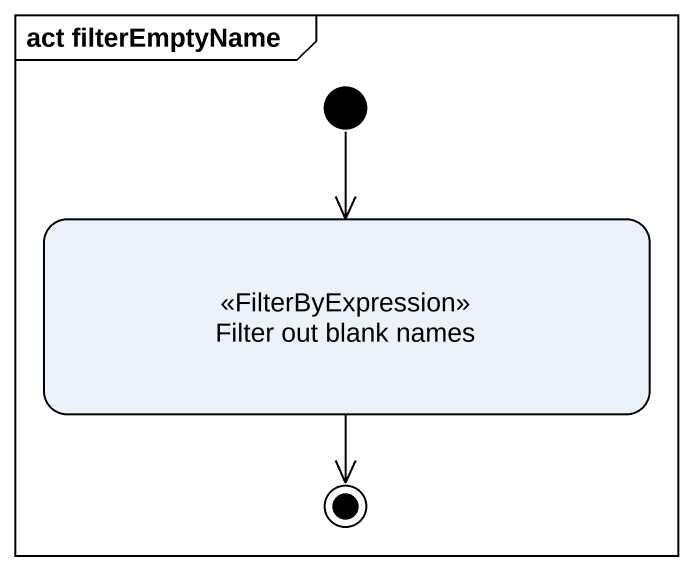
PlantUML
@startuml
mainframe act filterEmptyName
hide empty description
state "Filter out blank names" as Filter_out_blank_names <<FilterByExpression>>
[*] --> Filter_out_blank_names
Filter_out_blank_names --> [*]
@enduml
